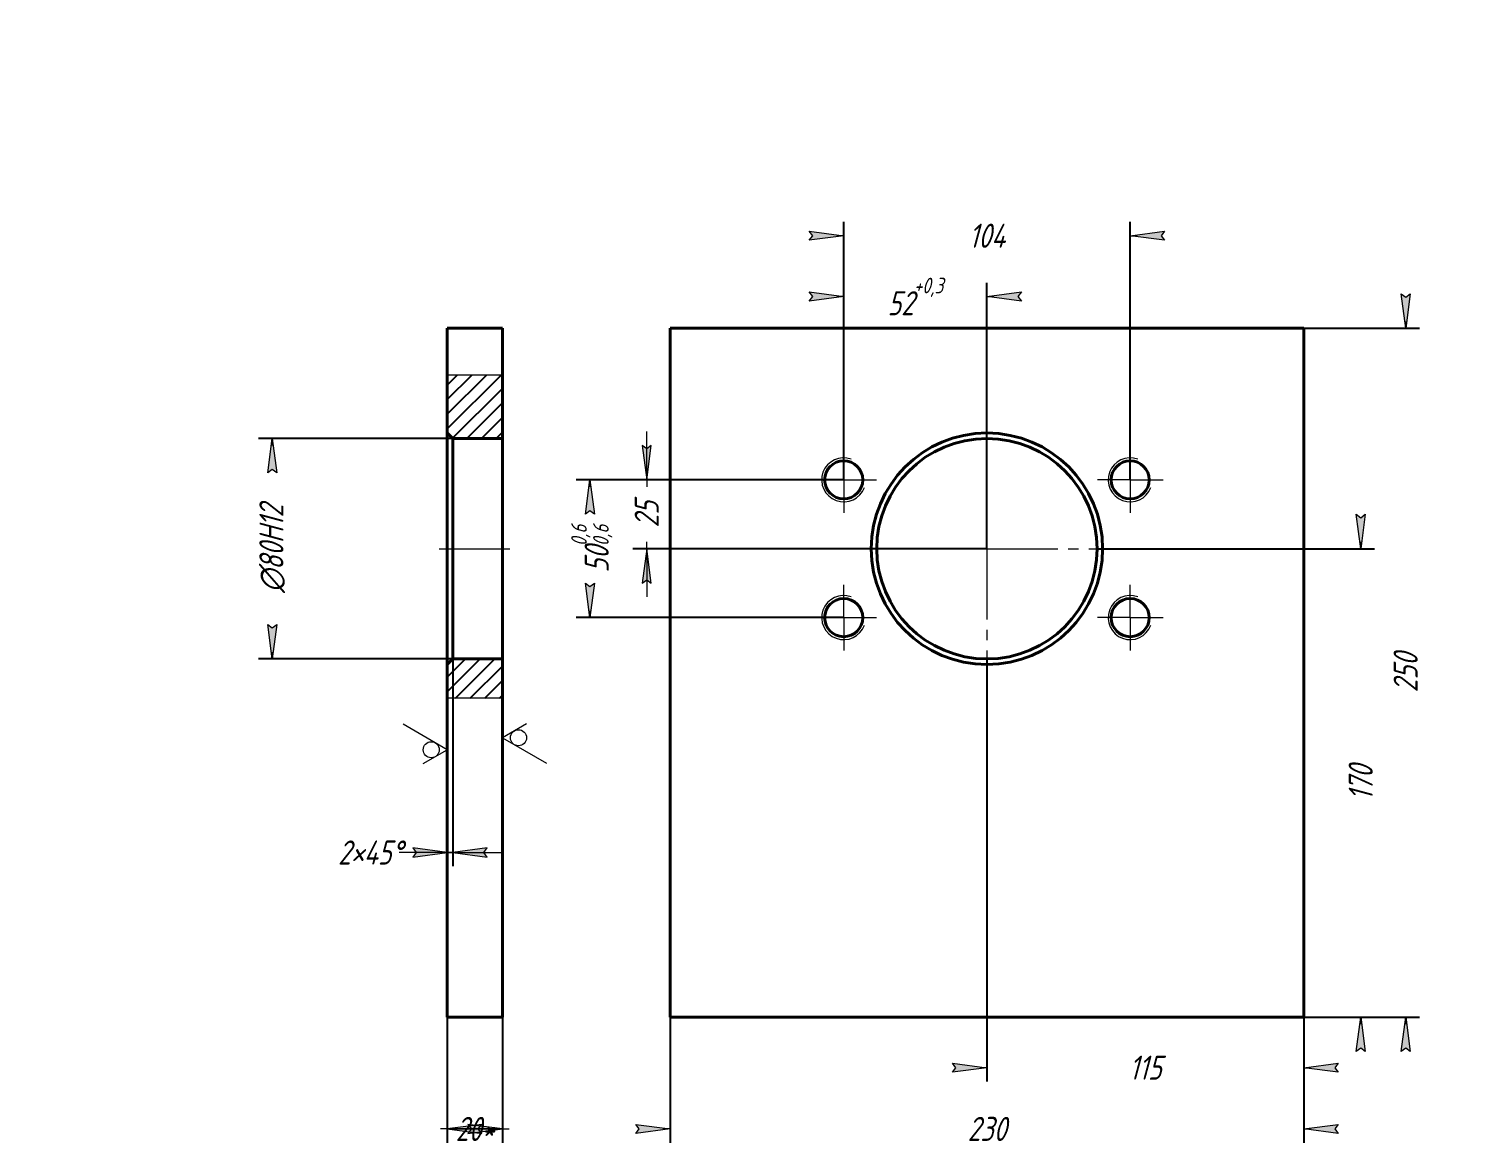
# Model space of a CAD drawing. Header units: millimetres. Extents: x 0 to 210, y 0 to 297.
# Drawn here: x 0 to 210, y 135.3 to 297 of the extents above; entities that cross this region are included whole.
import ezdxf

# ---------------------------------------------------------------- set-up
doc = ezdxf.new("R2010")
doc.units = ezdxf.units.MM
for name, pattern in [('K5LT_AXLED', [14.78612232208252, 10.28612232208252, -1.5, 1.5, -1.5]), ('K5LT_BASIC', [0]), ('K5LT_THIN', [0]), ('K5LT_THIN_INCLUDED_TO_HATCHING', [0])]:
    doc.linetypes.add(name, pattern=pattern)
doc.layers.add('Системный слой', color=7, linetype='Continuous')
doc.styles.add('KDIMTEXTSTYLE', font='GOST_AU.SHX', dxfattribs={"width": 0.96, "oblique": 15, "height": 5})
doc.dimstyles.new('KDIMSTYLE (0.40)', dxfattribs={"dimtxt": 5, "dimasz": 1, "dimexe": 2, "dimexo": 0.0625, "dimgap": 1, "dimtad": 1, "dimlfac": 2.5, "dimtxsty": 'KDIMTEXTSTYLE', "dimsah": 1, "dimcen": 0.09, "dimdle": 1, "dimadec": 0, "dimazin": 0, "dimtfac": 0.667, "dimtmove": 0, "dimatfit": 3, "dimfxl": 1, "dimtvp": 1, "dimtolj": 1, "dimtzin": 0, "dimarcsym": 0})

# ---------------------------------------------------------------- blocks, each defined once
blk = doc.blocks.new('U0')
at = {"layer": 'Системный слой', "color": 30, "linetype": 'K5LT_AXLED', "lineweight": 18, "true_color": 0xff8000}
for q in [(139.1155471562237, 239.5456144504718), (121.1155471562237, 221.5456144504718), (157.1155471562237, 221.5456144504718), (139.1155471562237, 203.5456144504718)]:
    blk.add_line((139.1155471562237, 221.5456144504718), q, dxfattribs=at)
blk = doc.blocks.new('KDIMARROW_01')
at = {"layer": 'Системный слой'}
blk.add_hatch(color=0, dxfattribs=at).paths.add_polyline_path([(0, 0), (-5, 0.658262491226197), (-4.5, 5.51091059616309e-16), (-5, -0.6582624912261956)])
at = {"layer": 'Системный слой', "color": 0, "linetype": 'K5LT_THIN', "lineweight": 18}
for p, q in [((-4.5, 5.51091059616309e-16), (-5, 0.658262491226197)), ((-5, 0.658262491226197), (0, 0)), ((0, 0), (-5, -0.6582624912261956)), ((-5, -0.6582624912261956), (-4.5, 5.51091059616309e-16)), ((0, 0), (-1, 0))]:
    blk.add_line(p, q, dxfattribs=at)
blk = doc.blocks.new('U1')
at = {"layer": 'Системный слой', "color": 30, "linetype": 'K5LT_AXLED', "lineweight": 18, "true_color": 0xff8000}
for q in [(159.9155471562237, 236.3126017484718), (155.1485598582237, 231.5456144504718), (164.6825344542237, 231.5456144504718), (159.9155471562237, 226.7786271524718)]:
    blk.add_line((159.9155471562237, 231.5456144504718), q, dxfattribs=at)
blk = doc.blocks.new('U2')
at = {"layer": 'Системный слой', "color": 30, "linetype": 'K5LT_AXLED', "lineweight": 18, "true_color": 0xff8000}
for q in [(159.9155471562237, 216.3126017484718), (155.1485598582237, 211.5456144504718), (164.6825344542237, 211.5456144504718), (159.9155471562237, 206.7786271524718)]:
    blk.add_line((159.9155471562237, 211.5456144504718), q, dxfattribs=at)
blk = doc.blocks.new('U3')
at = {"layer": 'Системный слой', "color": 30, "linetype": 'K5LT_AXLED', "lineweight": 18, "true_color": 0xff8000}
for q in [(118.3155471562237, 216.3126017484718), (113.5485598582237, 211.5456144504718), (123.0825344542237, 211.5456144504718), (118.3155471562237, 206.7786271524718)]:
    blk.add_line((118.3155471562237, 211.5456144504718), q, dxfattribs=at)
blk = doc.blocks.new('U4')
at = {"layer": 'Системный слой', "color": 30, "linetype": 'K5LT_AXLED', "lineweight": 18, "true_color": 0xff8000}
for q in [(118.3155471562237, 236.3126017484718), (113.5485598582237, 231.5456144504718), (123.0825344542237, 231.5456144504718), (118.3155471562237, 226.7786271524718)]:
    blk.add_line((118.3155471562237, 231.5456144504718), q, dxfattribs=at)
blk = doc.blocks.new('KDIMARROW_02')
at = {"layer": 'Системный слой'}
blk.add_hatch(color=0, dxfattribs=at).paths.add_polyline_path([(4.5, -5.51091059616309e-16), (5, 0.6582624912261956), (0, 0), (5, -0.658262491226197)])
at = {"layer": 'Системный слой', "color": 0, "linetype": 'K5LT_THIN', "lineweight": 18}
for p, q in [((0, 0), (-1, 0)), ((5, 0.6582624912261956), (0, 0)), ((0, 0), (5, -0.658262491226197)), ((0, 0), (7, -8.572527594031472e-16)), ((4.5, -5.51091059616309e-16), (5, 0.6582624912261956)), ((5, -0.658262491226197), (4.5, -5.51091059616309e-16))]:
    blk.add_line(p, q, dxfattribs=at)
blk = doc.blocks.new('U6')
at = {"layer": 'Системный слой', "color": 150, "linetype": 'K5LT_BASIC', "lineweight": 40, "true_color": 0x0080ff}
for p, q in [((60.75640962079432, 246.7933054257608), (60.75640962079432, 253.5456144504718)), ((60.75640962079433, 153.5456144504718), (60.75640962079432, 199.8526770763568))]:
    blk.add_line(p, q, dxfattribs=at)
blk = doc.blocks.new('U7')
at = {"layer": 'Системный слой', "color": 150, "linetype": 'K5LT_BASIC', "lineweight": 40, "true_color": 0x0080ff}
for p, q in [((68.75640962079432, 246.7933054257608), (68.75640962079432, 253.5456144504718)), ((68.75640962079433, 153.5456144504718), (68.75640962079433, 199.8526770763568))]:
    blk.add_line(p, q, dxfattribs=at)
blk = doc.blocks.new('U8')
at = {"layer": 'Системный слой', "color": 7, "linetype": 'K5LT_THIN_INCLUDED_TO_HATCHING', "lineweight": 18}
for p, q in [((60.75640962079432, 246.7933054257608), (68.75640962079432, 246.7933054257608)), ((68.75640962079432, 199.8526770763568), (60.75640962079432, 199.8526770763568))]:
    blk.add_line(p, q, dxfattribs=at)
blk = doc.blocks.new('U9')
at = {"layer": 'Системный слой', "color": 7, "linetype": 'K5LT_THIN', "lineweight": 18}
for p, q in [((60.75640962079432, 192.3695673705602), (54.35465962079432, 196.0656177330602)), ((57.25640962079432, 190.3488423705602), (60.75640962079432, 192.3695673705602))]:
    blk.add_line(p, q, dxfattribs=at)
blk.add_arc((58.42307628746099, 192.3695673705602), 1.166666666666667, 0, 359.999994270422, dxfattribs=at)
blk = doc.blocks.new('U10')
at = {"layer": 'Системный слой', "color": 7, "linetype": 'K5LT_THIN', "lineweight": 18}
for p, q in [((72.25640962079433, 196.1328293196833), (68.75640962079433, 194.1121043196833)), ((68.75640962079433, 194.1121043196833), (75.15815962079432, 190.4160539571833))]:
    blk.add_line(p, q, dxfattribs=at)
blk.add_arc((71.08974295412766, 194.1121043196833), 1.166666666666667, 0, 359.999994270422, dxfattribs=at)

msp = doc.modelspace()

# ---------------------------------------------------------------- hatches: boundary and pattern name
at = {"layer": 'Системный слой'}
h = msp.add_hatch(dxfattribs=at)
h.set_pattern_fill('', angle=45, style=0, pattern_type=0)
h.set_pattern_definition([(45, (0, 0), (-1.060660171779821, 1.060660171779821), [])])
h.paths.add_polyline_path([(68.75640962079432, 199.8526770763568), (68.75640962079432, 205.5456144504718), (61.55640962079432, 205.5456144504718), (60.75640962079432, 204.7456144504718), (60.75640962079432, 199.8526770763568)])
h.paths.add_polyline_path([(68.75640962079432, 237.5456144504718), (68.75640962079432, 246.7933054257608), (60.75640962079432, 246.7933054257608), (60.75640962079432, 238.3456144504718), (61.55640962079431, 237.5456144504718)])

# ---------------------------------------------------------------- linework, layer by layer
at = {"layer": 'Системный слой', "color": 150, "linetype": 'K5LT_BASIC', "lineweight": 40, "true_color": 0x0080ff}
for p, q in [((68.75640962079432, 253.5456144504718), (60.75640962079432, 253.5456144504718)), ((185.1155471562237, 253.5456144504718), (93.11554715622367, 253.5456144504718)), ((93.11554715622367, 253.5456144504718), (93.11554715622367, 153.5456144504718)), ((185.1155471562237, 153.5456144504718), (185.1155471562237, 253.5456144504718)), ((60.75640962079432, 238.3456144504718), (60.75640962079432, 246.7933054257608)), ((68.75640962079432, 237.5456144504718), (68.75640962079432, 246.7933054257608)), ((60.75640962079432, 204.7456144504718), (60.75640962079432, 238.3456144504718)), ((60.75640962079432, 238.3456144504718), (61.55640962079431, 237.5456144504718)), ((61.55640962079432, 205.5456144504718), (61.55640962079431, 237.5456144504718)), ((61.55640962079431, 237.5456144504718), (68.75640962079432, 237.5456144504718)), ((68.75640962079432, 205.5456144504718), (68.75640962079432, 237.5456144504718)), ((60.75640962079432, 204.7456144504718), (61.55640962079432, 205.5456144504718)), ((60.75640962079432, 199.8526770763568), (60.75640962079432, 204.7456144504718)), ((61.55640962079432, 205.5456144504718), (68.75640962079432, 205.5456144504718)), ((68.75640962079432, 199.8526770763568), (68.75640962079432, 205.5456144504718)), ((68.75640962079433, 153.5456144504718), (60.75640962079433, 153.5456144504718)), ((93.11554715622367, 153.5456144504718), (185.1155471562237, 153.5456144504718))]:
    msp.add_line(p, q, dxfattribs=at)
at = {"layer": 'Системный слой', "color": 30, "linetype": 'K5LT_AXLED', "lineweight": 18, "true_color": 0xff8000}
msp.add_line((59.55640962079432, 221.5456144504718), (70.75640962079432, 221.5456144504718), dxfattribs=at)
at = {"layer": 'Системный слой', "color": 150, "linetype": 'K5LT_BASIC', "lineweight": 40, "true_color": 0x0080ff}
for centre, radius in [((139.1155471562237, 221.5456144504718), 16.8), ((139.1155471562237, 221.5456144504718), 16), ((118.3155471562237, 231.5456144504718), 2.766987298000004), ((159.9155471562237, 231.5456144504718), 2.766987298000004), ((118.3155471562237, 211.5456144504718), 2.766987298000004), ((159.9155471562237, 211.5456144504718), 2.766987297999998)]:
    msp.add_circle(centre, radius, dxfattribs=at)
at = {"layer": 'Системный слой', "color": 7, "linetype": 'K5LT_THIN', "lineweight": 18}
for centre in [(118.3155471562237, 231.5456144504718), (159.9155471562237, 231.5456144504718), (118.3155471562237, 211.5456144504718), (159.9155471562237, 211.5456144504718)]:
    msp.add_arc(centre, 3.2, 70, 340, dxfattribs=at)

# ---------------------------------------------------------------- block references
at = {"layer": 'Системный слой'}
for name in ['U6', 'U7', 'U8', 'U0', 'U4', 'U1', 'U3', 'U2', 'U9', 'U10']:
    msp.add_blockref(name, (0, 0), dxfattribs=at)

# ---------------------------------------------------------------- dimensions: what is measured, and where the dimension line sits
at = {"layer": 'Системный слой', "color": 7}
for base, p1, p2, location, override in [((118.3155471562237, 266.9748988810887), (159.9155471562237, 231.5456144504718), (118.3155471562237, 231.5456144504718), (139.1155471562237, 266.9748988810887), {"dimexo": 0, "dimpost": '\\H3.5;\\W0.965;\\Q15;<>', "dimblk1": 'KDIMARROW_01', "dimblk2": 'KDIMARROW_01', "dimse1": 0, "dimse2": 0, "dimclrt": 7, "dimtolj": 1}), ((118.3155471562237, 258.1617965380198), (139.1155471562237, 221.5456144504718), (118.3155471562237, 231.5456144504718), (128.7155471562237, 258.1617965380198), {"dimexo": 0, "dimpost": '\\H3.5;\\W0.965;\\Q15;<>\\H0.65x;\\S+0,3^;\\H1.5x;', "dimblk1": 'KDIMARROW_01', "dimblk2": 'KDIMARROW_01', "dimse1": 0, "dimse2": 0, "dimclrt": 7, "dimtolj": 1}), ((60.75640962079432, 177.4500292516693), (61.55640962079432, 205.5456144504718), (60.75640962079432, 204.7456144504718), (49.53550336316493, 177.4500292516693), {"dimexo": 0, "dimpost": '\\H3.5;\\W0.965;\\Q15;<>\\H3.5;\\W0.965;\\Q15;\\Q15;\\Q15;×\\Q15;45\\Q15;°\\Q15;', "dimblk1": 'KDIMARROW_02', "dimblk2": 'KDIMARROW_02', "dimse1": 0, "dimse2": 0, "dimclrt": 7, "dimtolj": 1}), ((139.1155471562237, 146.2153117341686), (185.1155471562237, 153.5456144504718), (139.1155471562237, 205.5456144504718), (162.1155471562237, 146.2153117341686), {"dimexo": 0, "dimpost": '\\H3.5;\\W0.965;\\Q15;<>', "dimblk1": 'KDIMARROW_01', "dimblk2": 'KDIMARROW_01', "dimse1": 0, "dimse2": 0, "dimclrt": 7, "dimtolj": 1}), ((60.75640962079433, 137.3259002129643), (68.75640962079433, 153.5456144504718), (60.75640962079433, 153.5456144504718), (64.75640962079433, 137.3259002129643), {"dimexo": 0, "dimpost": '\\H3.5;\\W0.965;\\Q15;<>\\H3.5;\\W0.965;\\Q15;\\Q15;*', "dimblk1": 'KDIMARROW_02', "dimblk2": 'KDIMARROW_02', "dimse1": 0, "dimse2": 0, "dimclrt": 7, "dimtolj": 1}), ((93.11554715622367, 137.3259002129643), (185.1155471562237, 153.5456144504718), (93.11554715622367, 153.5456144504718), (139.1155471562237, 137.3259002129643), {"dimexo": 0, "dimpost": '\\H3.5;\\W0.965;\\Q15;<>', "dimblk1": 'KDIMARROW_01', "dimblk2": 'KDIMARROW_01', "dimse1": 0, "dimse2": 0, "dimclrt": 7, "dimtolj": 1})]:
    msp.add_linear_dim(base=base, p1=p1, p2=p2, location=location, dimstyle='KDIMSTYLE (0.40)', override=override, dxfattribs=at).render()
for base, p1, p2, location, override in [((199.9226887277973, 153.5456144504718), (185.1155471562237, 253.5456144504718), (185.1155471562237, 153.5456144504718), (199.9226887277973, 203.5456144504718), {"dimexo": 0, "dimpost": '\\H3.5;\\W0.965;\\Q15;<>', "dimblk1": 'KDIMARROW_01', "dimblk2": 'KDIMARROW_01', "dimse1": 0, "dimse2": 0, "dimclrt": 7, "dimtolj": 1}), ((35.32983112896739, 237.5456144504718), (61.55640962079432, 205.5456144504718), (61.55640962079431, 237.5456144504718), (35.32983112896738, 221.5456144504718), {"dimexo": 0, "dimpost": '\\H3.5;\\W0.965;\\Q15;∅<>\\H3.5;\\W0.965;\\Q15;\\Q15;H12', "dimblk1": 'KDIMARROW_01', "dimblk2": 'KDIMARROW_01', "dimse1": 0, "dimse2": 0, "dimclrt": 7, "dimtolj": 1}), ((89.7151082041633, 231.5456144504718), (139.1155471562237, 221.5456144504718), (118.3155471562237, 231.5456144504718), (89.7151082041633, 226.5456144504718), {"dimexo": 0, "dimpost": '\\H3.5;\\W0.965;\\Q15;<>', "dimblk1": 'KDIMARROW_02', "dimblk2": 'KDIMARROW_02', "dimse1": 0, "dimse2": 0, "dimclrt": 7, "dimtolj": 1}), ((81.46936387170653, 231.5456144504718), (118.3155471562237, 211.5456144504718), (118.3155471562237, 231.5456144504718), (81.46936387170653, 221.5456144504718), {"dimexo": 0, "dimpost": '\\H3.5;\\W0.965;\\Q15;<>\\H0.65x;\\S0,6^0,6;\\H1.5x;', "dimblk1": 'KDIMARROW_01', "dimblk2": 'KDIMARROW_01', "dimse1": 0, "dimse2": 0, "dimclrt": 7, "dimtolj": 1}), ((193.3982216864736, 153.5456144504718), (155.1155471562237, 221.5456144504718), (185.1155471562237, 153.5456144504718), (193.3982216864736, 187.5456144504718), {"dimexo": 0, "dimpost": '\\H3.5;\\W0.965;\\Q15;<>', "dimblk1": 'KDIMARROW_01', "dimblk2": 'KDIMARROW_01', "dimse1": 0, "dimse2": 0, "dimclrt": 7, "dimtolj": 1})]:
    msp.add_linear_dim(base=base, p1=p1, p2=p2, angle=90, location=location, dimstyle='KDIMSTYLE (0.40)', override=override, dxfattribs=at).render()

doc.saveas('drawing.dxf')
